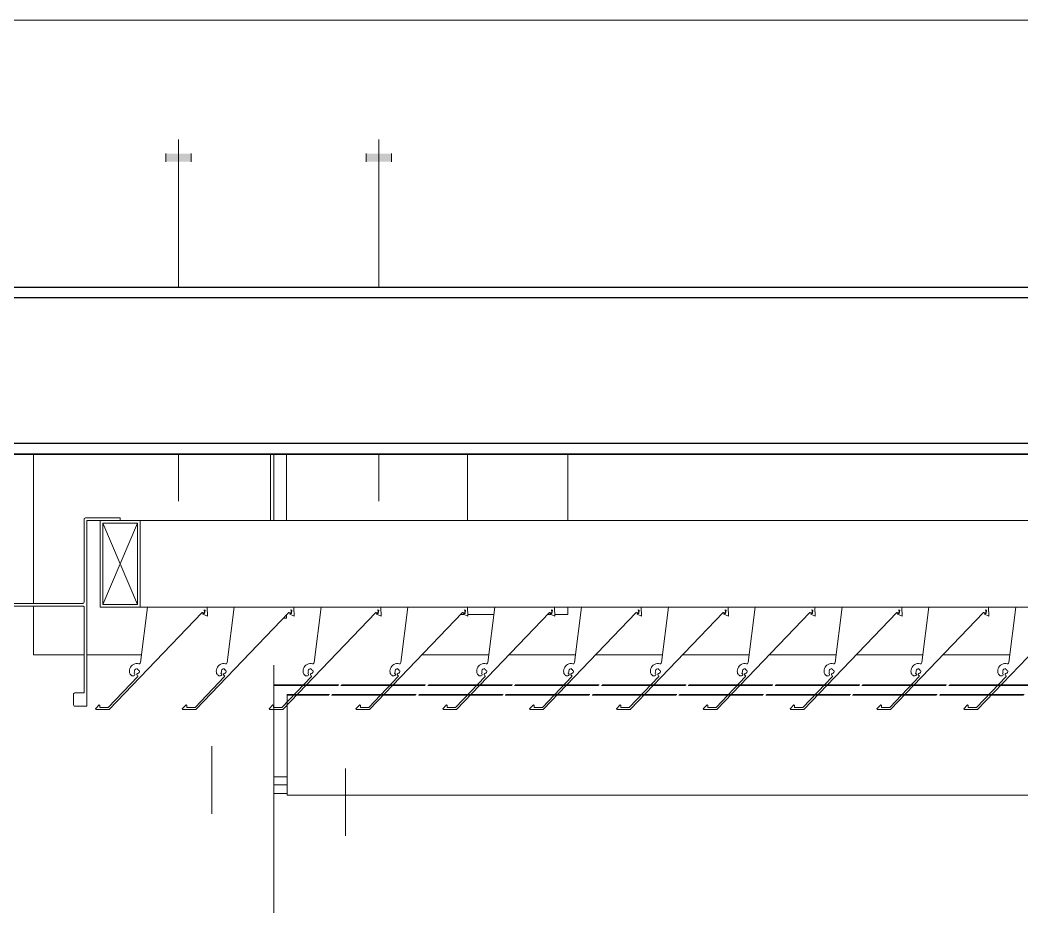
# Model space of a CAD drawing. Header units: millimetres. Extents: x -220592 to 404889, y -217665 to 38245.
# Drawn here: x 28911 to 29661, y -45092 to -44428 of the extents above; entities that cross this region are included whole.
import ezdxf

# ---------------------------------------------------------------- set-up
doc = ezdxf.new("R2010")
doc.units = ezdxf.units.MM
doc.set_wipeout_variables(frame=1)
doc.linetypes.add('XKITLINE00', pattern=[0])
doc.linetypes.add('XKITLINE02', pattern=[4, 2, -2])
for name, color, linetype in [('000 - 0_HIDE_OBJ_FRAMING_DEF_SUB_1', 7, 'Continuous'), ('000 - STRUCTURE_STEEL_FRAMING_SUB_COLOR_1', 7, 'Continuous'), ('000 - STRUCTURE_STEEL_FRAMING_SUB_COLOR_2', 7, 'Continuous'), ('000 - STRUCTURE_STEEL_FRAMING_WIPEOUT_', 7, 'Continuous')]:
    doc.layers.add(name, color=color, linetype=linetype)
doc.layers.add('Bolt', color=7, linetype='Continuous', lineweight=0)
doc.layers.add('Part', color=7, linetype='Continuous', lineweight=0)

# ---------------------------------------------------------------- blocks, each defined once
blk = doc.blocks.new('*A13889')
at = {"layer": 'Part', "color": 7, "linetype": 'XKITLINE00', "lineweight": 0}
for p, q in [((-160.638308, 66.205104), (-160.638308, 67.320805)), ((-160.638308, 67.320805), (-160.152583, 67.320805)), ((-157.388308, 67.320805), (-149.088308, 67.320805)), ((-160.638308, 65.820805), (-160.638308, 66.184805)), ((-160.638308, 65.820805), (-160.258786, 65.820805)), ((-160.238448, 65.820805), (-159.829659, 65.820805)), ((-157.728411, 65.820805), (-157.229659, 65.820805)), ((-157.078411, 65.820805), (-156.579659, 65.820805)), ((-156.428411, 65.820805), (-155.929659, 65.820805)), ((-155.778411, 65.820805), (-155.279659, 65.820805)), ((-155.128411, 65.820805), (-154.629659, 65.820805)), ((-154.478411, 65.820805), (-153.979659, 65.820805)), ((-153.828411, 65.820805), (-153.329659, 65.820805))]:
    blk.add_line(p, q, dxfattribs=at)
blk = doc.blocks.new('*A13900')
at = {"layer": 'Part', "color": 7, "linetype": 'XKITLINE00', "lineweight": 0}
for p, q in [((-153.284201, 66.175699), (-153.337231, 65.761693)), ((-152.838531, 66.175691), (-153.284201, 66.175699)), ((-152.857322, 66.138796), (-152.860226, 66.155812)), ((-152.860226, 66.155812), (-152.853653, 66.153776)), ((-152.856793, 66.128793), (-152.853653, 66.153776)), ((-152.835909, 66.108006), (-152.838531, 66.175691)), ((-153.572111, 65.410777), (-152.875865, 66.135899)), ((-152.875865, 66.135899), (-152.857322, 66.138796)), ((-152.868984, 66.128664), (-152.869396, 66.123541)), ((-152.869396, 66.123541), (-152.835909, 66.108006)), ((-152.856793, 66.128793), (-152.868984, 66.128664)), ((-153.418205, 65.707916), (-153.41899, 65.697703)), ((-153.415582, 65.717817), (-153.418205, 65.707916)), ((-153.411209, 65.727079), (-153.415582, 65.717817)), ((-153.405231, 65.735396), (-153.411209, 65.727079)), ((-153.397844, 65.742492), (-153.405231, 65.735396)), ((-153.389294, 65.748132), (-153.397844, 65.742492)), ((-153.379864, 65.75213), (-153.389294, 65.748132)), ((-153.380851, 65.696214), (-153.380507, 65.702714)), ((-153.380507, 65.702714), (-153.377909, 65.708682)), ((-153.369865, 65.754353), (-153.379864, 65.75213)), ((-153.377909, 65.708682), (-153.373387, 65.713364)), ((-153.373387, 65.713364), (-153.367513, 65.716166)), ((-153.359629, 65.754728), (-153.369865, 65.754353)), ((-153.367513, 65.716166), (-153.361029, 65.716735)), ((-153.361029, 65.716735), (-153.359923, 65.709029)), ((-153.359923, 65.709029), (-153.352863, 65.710199)), ((-153.349495, 65.753242), (-153.359629, 65.754728)), ((-153.352863, 65.710199), (-153.351919, 65.703034)), ((-153.351919, 65.703034), (-153.344528, 65.700712)), ((-153.343972, 65.753481), (-153.349495, 65.753242)), ((-153.344528, 65.700712), (-153.344951, 65.69404)), ((-153.339421, 65.756618), (-153.343972, 65.753481)), ((-153.337231, 65.761693), (-153.339421, 65.756618)), ((-153.357075, 65.656828), (-153.578477, 65.425812)), ((-153.41899, 65.697703), (-153.418892, 65.690904)), ((-153.418892, 65.690904), (-153.418256, 65.685176)), ((-153.418256, 65.685176), (-153.416537, 65.679675)), ((-153.416537, 65.679675), (-153.413797, 65.674605)), ((-153.413797, 65.674605), (-153.410139, 65.670151)), ((-153.410139, 65.670151), (-153.405696, 65.66648)), ((-153.405696, 65.66648), (-153.400633, 65.663726)), ((-153.400633, 65.663726), (-153.395137, 65.661991)), ((-153.395137, 65.661991), (-153.387367, 65.661495)), ((-153.387367, 65.661495), (-153.381893, 65.664135)), ((-153.387334, 65.683455), (-153.382353, 65.685485)), ((-153.381862, 65.680513), (-153.387334, 65.683455)), ((-153.382353, 65.685485), (-153.379946, 65.690296)), ((-153.381893, 65.664135), (-153.378656, 65.669279)), ((-153.378644, 65.675356), (-153.381862, 65.680513)), ((-153.379946, 65.690296), (-153.380851, 65.696214)), ((-153.378656, 65.669279), (-153.378644, 65.675356)), ((-153.364258, 65.676), (-153.364464, 65.670106)), ((-153.364464, 65.670106), (-153.36061, 65.665642)), ((-153.360101, 65.680183), (-153.364258, 65.676)), ((-153.36061, 65.665642), (-153.355983, 65.661987)), ((-153.352527, 65.683297), (-153.360101, 65.680183)), ((-153.355983, 65.661987), (-153.357075, 65.656828)), ((-153.347741, 65.687964), (-153.352527, 65.683297)), ((-153.344951, 65.69404), (-153.347741, 65.687964)), ((-153.644842, 65.44466), (-153.67373, 65.416011)), ((-153.67373, 65.416011), (-153.671262, 65.41133)), ((-153.671262, 65.41133), (-153.572111, 65.410777)), ((-153.639921, 65.443575), (-153.644842, 65.44466)), ((-153.639824, 65.426155), (-153.639921, 65.443575)), ((-153.578477, 65.425812), (-153.639824, 65.426155))]:
    blk.add_line(p, q, dxfattribs=at)
blk = doc.blocks.new('*A13901')
at = {"layer": 'Part', "color": 7, "linetype": 'XKITLINE00', "lineweight": 0}
for p, q in [((-153.934201, 66.175699), (-153.987231, 65.761693)), ((-153.488531, 66.175691), (-153.934201, 66.175699)), ((-153.507322, 66.138796), (-153.510226, 66.155812)), ((-153.510226, 66.155812), (-153.503653, 66.153776)), ((-153.506793, 66.128793), (-153.503653, 66.153776)), ((-153.485909, 66.108006), (-153.488531, 66.175691)), ((-154.222111, 65.410777), (-153.525865, 66.135899)), ((-153.525865, 66.135899), (-153.507322, 66.138796)), ((-153.518984, 66.128664), (-153.519396, 66.123541)), ((-153.519396, 66.123541), (-153.485909, 66.108006)), ((-153.506793, 66.128793), (-153.518984, 66.128664)), ((-154.068205, 65.707916), (-154.06899, 65.697703)), ((-154.065582, 65.717817), (-154.068205, 65.707916)), ((-154.061209, 65.727079), (-154.065582, 65.717817)), ((-154.055231, 65.735396), (-154.061209, 65.727079)), ((-154.047844, 65.742492), (-154.055231, 65.735396)), ((-154.039294, 65.748132), (-154.047844, 65.742492)), ((-154.029864, 65.75213), (-154.039294, 65.748132)), ((-154.030851, 65.696214), (-154.030507, 65.702714)), ((-154.030507, 65.702714), (-154.027909, 65.708682)), ((-154.019865, 65.754353), (-154.029864, 65.75213)), ((-154.027909, 65.708682), (-154.023387, 65.713364)), ((-154.023387, 65.713364), (-154.017513, 65.716166)), ((-154.009629, 65.754728), (-154.019865, 65.754353)), ((-154.017513, 65.716166), (-154.011029, 65.716735)), ((-154.011029, 65.716735), (-154.009923, 65.709029)), ((-154.009923, 65.709029), (-154.002863, 65.710199)), ((-153.999495, 65.753242), (-154.009629, 65.754728)), ((-154.002863, 65.710199), (-154.001919, 65.703034)), ((-154.001919, 65.703034), (-153.994528, 65.700712)), ((-153.993972, 65.753481), (-153.999495, 65.753242)), ((-153.994528, 65.700712), (-153.994951, 65.69404)), ((-153.989421, 65.756618), (-153.993972, 65.753481)), ((-153.987231, 65.761693), (-153.989421, 65.756618)), ((-154.007075, 65.656828), (-154.228477, 65.425812)), ((-154.06899, 65.697703), (-154.068892, 65.690904)), ((-154.068892, 65.690904), (-154.068256, 65.685176)), ((-154.068256, 65.685176), (-154.066537, 65.679675)), ((-154.066537, 65.679675), (-154.063797, 65.674605)), ((-154.063797, 65.674605), (-154.060139, 65.670151)), ((-154.060139, 65.670151), (-154.055696, 65.66648)), ((-154.055696, 65.66648), (-154.050633, 65.663726)), ((-154.050633, 65.663726), (-154.045137, 65.661991)), ((-154.045137, 65.661991), (-154.037367, 65.661495)), ((-154.037367, 65.661495), (-154.031893, 65.664135)), ((-154.037334, 65.683455), (-154.032353, 65.685485)), ((-154.031862, 65.680513), (-154.037334, 65.683455)), ((-154.032353, 65.685485), (-154.029946, 65.690296)), ((-154.031893, 65.664135), (-154.028656, 65.669279)), ((-154.028644, 65.675356), (-154.031862, 65.680513)), ((-154.029946, 65.690296), (-154.030851, 65.696214)), ((-154.028656, 65.669279), (-154.028644, 65.675356)), ((-154.014258, 65.676), (-154.014464, 65.670106)), ((-154.014464, 65.670106), (-154.01061, 65.665642)), ((-154.010101, 65.680183), (-154.014258, 65.676)), ((-154.01061, 65.665642), (-154.005983, 65.661987)), ((-154.002527, 65.683297), (-154.010101, 65.680183)), ((-154.005983, 65.661987), (-154.007075, 65.656828)), ((-153.997741, 65.687964), (-154.002527, 65.683297)), ((-153.994951, 65.69404), (-153.997741, 65.687964)), ((-154.294842, 65.44466), (-154.32373, 65.416011)), ((-154.32373, 65.416011), (-154.321262, 65.41133)), ((-154.321262, 65.41133), (-154.222111, 65.410777)), ((-154.289921, 65.443575), (-154.294842, 65.44466)), ((-154.289824, 65.426155), (-154.289921, 65.443575)), ((-154.228477, 65.425812), (-154.289824, 65.426155))]:
    blk.add_line(p, q, dxfattribs=at)
blk = doc.blocks.new('*A13902')
at = {"layer": 'Part', "color": 7, "linetype": 'XKITLINE00', "lineweight": 0}
for p, q in [((-154.584201, 66.175699), (-154.637231, 65.761693)), ((-154.138531, 66.175691), (-154.584201, 66.175699)), ((-154.157322, 66.138796), (-154.160226, 66.155812)), ((-154.160226, 66.155812), (-154.153653, 66.153776)), ((-154.156793, 66.128793), (-154.153653, 66.153776)), ((-154.135909, 66.108006), (-154.138531, 66.175691)), ((-154.872111, 65.410777), (-154.175865, 66.135899)), ((-154.175865, 66.135899), (-154.157322, 66.138796)), ((-154.168984, 66.128664), (-154.169396, 66.123541)), ((-154.169396, 66.123541), (-154.135909, 66.108006)), ((-154.156793, 66.128793), (-154.168984, 66.128664)), ((-154.718205, 65.707916), (-154.71899, 65.697703)), ((-154.715582, 65.717817), (-154.718205, 65.707916)), ((-154.711209, 65.727079), (-154.715582, 65.717817)), ((-154.705231, 65.735396), (-154.711209, 65.727079)), ((-154.697844, 65.742492), (-154.705231, 65.735396)), ((-154.689294, 65.748132), (-154.697844, 65.742492)), ((-154.679864, 65.75213), (-154.689294, 65.748132)), ((-154.680851, 65.696214), (-154.680507, 65.702714)), ((-154.680507, 65.702714), (-154.677909, 65.708682)), ((-154.669865, 65.754353), (-154.679864, 65.75213)), ((-154.677909, 65.708682), (-154.673387, 65.713364)), ((-154.673387, 65.713364), (-154.667513, 65.716166)), ((-154.659629, 65.754728), (-154.669865, 65.754353)), ((-154.667513, 65.716166), (-154.661029, 65.716735)), ((-154.661029, 65.716735), (-154.659923, 65.709029)), ((-154.659923, 65.709029), (-154.652863, 65.710199)), ((-154.649495, 65.753242), (-154.659629, 65.754728)), ((-154.652863, 65.710199), (-154.651919, 65.703034)), ((-154.651919, 65.703034), (-154.644528, 65.700712)), ((-154.643972, 65.753481), (-154.649495, 65.753242)), ((-154.644528, 65.700712), (-154.644951, 65.69404)), ((-154.639421, 65.756618), (-154.643972, 65.753481)), ((-154.637231, 65.761693), (-154.639421, 65.756618)), ((-154.657075, 65.656828), (-154.878477, 65.425812)), ((-154.71899, 65.697703), (-154.718892, 65.690904)), ((-154.718892, 65.690904), (-154.718256, 65.685176)), ((-154.718256, 65.685176), (-154.716537, 65.679675)), ((-154.716537, 65.679675), (-154.713797, 65.674605)), ((-154.713797, 65.674605), (-154.710139, 65.670151)), ((-154.710139, 65.670151), (-154.705696, 65.66648)), ((-154.705696, 65.66648), (-154.700633, 65.663726)), ((-154.700633, 65.663726), (-154.695137, 65.661991)), ((-154.695137, 65.661991), (-154.687367, 65.661495)), ((-154.687367, 65.661495), (-154.681893, 65.664135)), ((-154.687334, 65.683455), (-154.682353, 65.685485)), ((-154.681862, 65.680513), (-154.687334, 65.683455)), ((-154.682353, 65.685485), (-154.679946, 65.690296)), ((-154.681893, 65.664135), (-154.678656, 65.669279)), ((-154.678644, 65.675356), (-154.681862, 65.680513)), ((-154.679946, 65.690296), (-154.680851, 65.696214)), ((-154.678656, 65.669279), (-154.678644, 65.675356)), ((-154.664258, 65.676), (-154.664464, 65.670106)), ((-154.664464, 65.670106), (-154.66061, 65.665642)), ((-154.660101, 65.680183), (-154.664258, 65.676)), ((-154.66061, 65.665642), (-154.655983, 65.661987)), ((-154.652527, 65.683297), (-154.660101, 65.680183)), ((-154.655983, 65.661987), (-154.657075, 65.656828)), ((-154.647741, 65.687964), (-154.652527, 65.683297)), ((-154.644951, 65.69404), (-154.647741, 65.687964)), ((-154.944842, 65.44466), (-154.97373, 65.416011)), ((-154.97373, 65.416011), (-154.971262, 65.41133)), ((-154.971262, 65.41133), (-154.872111, 65.410777)), ((-154.939921, 65.443575), (-154.944842, 65.44466)), ((-154.939824, 65.426155), (-154.939921, 65.443575)), ((-154.878477, 65.425812), (-154.939824, 65.426155))]:
    blk.add_line(p, q, dxfattribs=at)
blk = doc.blocks.new('*A13903')
at = {"layer": 'Part', "color": 7, "linetype": 'XKITLINE00', "lineweight": 0}
for p, q in [((-155.234201, 66.175699), (-155.287231, 65.761693)), ((-154.788531, 66.175691), (-155.234201, 66.175699)), ((-154.807322, 66.138796), (-154.810226, 66.155812)), ((-154.810226, 66.155812), (-154.803653, 66.153776)), ((-154.806793, 66.128793), (-154.803653, 66.153776)), ((-154.785909, 66.108006), (-154.788531, 66.175691)), ((-155.522111, 65.410777), (-154.825865, 66.135899)), ((-154.825865, 66.135899), (-154.807322, 66.138796)), ((-154.818984, 66.128664), (-154.819396, 66.123541)), ((-154.819396, 66.123541), (-154.785909, 66.108006)), ((-154.806793, 66.128793), (-154.818984, 66.128664)), ((-155.368205, 65.707916), (-155.36899, 65.697703)), ((-155.365582, 65.717817), (-155.368205, 65.707916)), ((-155.361209, 65.727079), (-155.365582, 65.717817)), ((-155.355231, 65.735396), (-155.361209, 65.727079)), ((-155.347844, 65.742492), (-155.355231, 65.735396)), ((-155.339294, 65.748132), (-155.347844, 65.742492)), ((-155.329864, 65.75213), (-155.339294, 65.748132)), ((-155.330851, 65.696214), (-155.330507, 65.702714)), ((-155.330507, 65.702714), (-155.327909, 65.708682)), ((-155.319865, 65.754353), (-155.329864, 65.75213)), ((-155.327909, 65.708682), (-155.323387, 65.713364)), ((-155.323387, 65.713364), (-155.317513, 65.716166)), ((-155.309629, 65.754728), (-155.319865, 65.754353)), ((-155.317513, 65.716166), (-155.311029, 65.716735)), ((-155.311029, 65.716735), (-155.309923, 65.709029)), ((-155.309923, 65.709029), (-155.302863, 65.710199)), ((-155.299495, 65.753242), (-155.309629, 65.754728)), ((-155.302863, 65.710199), (-155.301919, 65.703034)), ((-155.301919, 65.703034), (-155.294528, 65.700712)), ((-155.293972, 65.753481), (-155.299495, 65.753242)), ((-155.294528, 65.700712), (-155.294951, 65.69404)), ((-155.289421, 65.756618), (-155.293972, 65.753481)), ((-155.287231, 65.761693), (-155.289421, 65.756618)), ((-155.307075, 65.656828), (-155.528477, 65.425812)), ((-155.36899, 65.697703), (-155.368892, 65.690904)), ((-155.368892, 65.690904), (-155.368256, 65.685176)), ((-155.368256, 65.685176), (-155.366537, 65.679675)), ((-155.366537, 65.679675), (-155.363797, 65.674605)), ((-155.363797, 65.674605), (-155.360139, 65.670151)), ((-155.360139, 65.670151), (-155.355696, 65.66648)), ((-155.355696, 65.66648), (-155.350633, 65.663726)), ((-155.350633, 65.663726), (-155.345137, 65.661991)), ((-155.345137, 65.661991), (-155.337367, 65.661495)), ((-155.337367, 65.661495), (-155.331893, 65.664135)), ((-155.337334, 65.683455), (-155.332353, 65.685485)), ((-155.331862, 65.680513), (-155.337334, 65.683455)), ((-155.332353, 65.685485), (-155.329946, 65.690296)), ((-155.331893, 65.664135), (-155.328656, 65.669279)), ((-155.328644, 65.675356), (-155.331862, 65.680513)), ((-155.329946, 65.690296), (-155.330851, 65.696214)), ((-155.328656, 65.669279), (-155.328644, 65.675356)), ((-155.314258, 65.676), (-155.314464, 65.670106)), ((-155.314464, 65.670106), (-155.31061, 65.665642)), ((-155.310101, 65.680183), (-155.314258, 65.676)), ((-155.31061, 65.665642), (-155.305983, 65.661987)), ((-155.302527, 65.683297), (-155.310101, 65.680183)), ((-155.305983, 65.661987), (-155.307075, 65.656828)), ((-155.297741, 65.687964), (-155.302527, 65.683297)), ((-155.294951, 65.69404), (-155.297741, 65.687964)), ((-155.594842, 65.44466), (-155.62373, 65.416011)), ((-155.62373, 65.416011), (-155.621262, 65.41133)), ((-155.621262, 65.41133), (-155.522111, 65.410777)), ((-155.589921, 65.443575), (-155.594842, 65.44466)), ((-155.589824, 65.426155), (-155.589921, 65.443575)), ((-155.528477, 65.425812), (-155.589824, 65.426155))]:
    blk.add_line(p, q, dxfattribs=at)
blk = doc.blocks.new('*A13904')
at = {"layer": 'Part', "color": 7, "linetype": 'XKITLINE00', "lineweight": 0}
for p, q in [((-155.884201, 66.175699), (-155.937231, 65.761693)), ((-155.438531, 66.175691), (-155.884201, 66.175699)), ((-155.457322, 66.138796), (-155.460226, 66.155812)), ((-155.460226, 66.155812), (-155.453653, 66.153776)), ((-155.456793, 66.128793), (-155.453653, 66.153776)), ((-155.435909, 66.108006), (-155.438531, 66.175691)), ((-156.172111, 65.410777), (-155.475865, 66.135899)), ((-155.475865, 66.135899), (-155.457322, 66.138796)), ((-155.468984, 66.128664), (-155.469396, 66.123541)), ((-155.469396, 66.123541), (-155.435909, 66.108006)), ((-155.456793, 66.128793), (-155.468984, 66.128664)), ((-156.018205, 65.707916), (-156.01899, 65.697703)), ((-156.015582, 65.717817), (-156.018205, 65.707916)), ((-156.011209, 65.727079), (-156.015582, 65.717817)), ((-156.005231, 65.735396), (-156.011209, 65.727079)), ((-155.997844, 65.742492), (-156.005231, 65.735396)), ((-155.989294, 65.748132), (-155.997844, 65.742492)), ((-155.979864, 65.75213), (-155.989294, 65.748132)), ((-155.980851, 65.696214), (-155.980507, 65.702714)), ((-155.980507, 65.702714), (-155.977909, 65.708682)), ((-155.969865, 65.754353), (-155.979864, 65.75213)), ((-155.977909, 65.708682), (-155.973387, 65.713364)), ((-155.973387, 65.713364), (-155.967513, 65.716166)), ((-155.959629, 65.754728), (-155.969865, 65.754353)), ((-155.967513, 65.716166), (-155.961029, 65.716735)), ((-155.961029, 65.716735), (-155.959923, 65.709029)), ((-155.959923, 65.709029), (-155.952863, 65.710199)), ((-155.949495, 65.753242), (-155.959629, 65.754728)), ((-155.952863, 65.710199), (-155.951919, 65.703034)), ((-155.951919, 65.703034), (-155.944528, 65.700712)), ((-155.943972, 65.753481), (-155.949495, 65.753242)), ((-155.944528, 65.700712), (-155.944951, 65.69404)), ((-155.939421, 65.756618), (-155.943972, 65.753481)), ((-155.937231, 65.761693), (-155.939421, 65.756618)), ((-155.957075, 65.656828), (-156.178477, 65.425812)), ((-156.01899, 65.697703), (-156.018892, 65.690904)), ((-156.018892, 65.690904), (-156.018256, 65.685176)), ((-156.018256, 65.685176), (-156.016537, 65.679675)), ((-156.016537, 65.679675), (-156.013797, 65.674605)), ((-156.013797, 65.674605), (-156.010139, 65.670151)), ((-156.010139, 65.670151), (-156.005696, 65.66648)), ((-156.005696, 65.66648), (-156.000633, 65.663726)), ((-156.000633, 65.663726), (-155.995137, 65.661991)), ((-155.995137, 65.661991), (-155.987367, 65.661495)), ((-155.987367, 65.661495), (-155.981893, 65.664135)), ((-155.987334, 65.683455), (-155.982353, 65.685485)), ((-155.981862, 65.680513), (-155.987334, 65.683455)), ((-155.982353, 65.685485), (-155.979946, 65.690296)), ((-155.981893, 65.664135), (-155.978656, 65.669279)), ((-155.978644, 65.675356), (-155.981862, 65.680513)), ((-155.979946, 65.690296), (-155.980851, 65.696214)), ((-155.978656, 65.669279), (-155.978644, 65.675356)), ((-155.964258, 65.676), (-155.964464, 65.670106)), ((-155.964464, 65.670106), (-155.96061, 65.665642)), ((-155.960101, 65.680183), (-155.964258, 65.676)), ((-155.96061, 65.665642), (-155.955983, 65.661987)), ((-155.952527, 65.683297), (-155.960101, 65.680183)), ((-155.955983, 65.661987), (-155.957075, 65.656828)), ((-155.947741, 65.687964), (-155.952527, 65.683297)), ((-155.944951, 65.69404), (-155.947741, 65.687964)), ((-156.244842, 65.44466), (-156.27373, 65.416011)), ((-156.27373, 65.416011), (-156.271262, 65.41133)), ((-156.271262, 65.41133), (-156.172111, 65.410777)), ((-156.239921, 65.443575), (-156.244842, 65.44466)), ((-156.239824, 65.426155), (-156.239921, 65.443575)), ((-156.178477, 65.425812), (-156.239824, 65.426155))]:
    blk.add_line(p, q, dxfattribs=at)
blk = doc.blocks.new('*A13905')
at = {"layer": 'Part', "color": 7, "linetype": 'XKITLINE00', "lineweight": 0}
for p, q in [((-156.534201, 66.175699), (-156.587231, 65.761693)), ((-156.088531, 66.175691), (-156.534201, 66.175699)), ((-156.107322, 66.138796), (-156.110226, 66.155812)), ((-156.110226, 66.155812), (-156.103653, 66.153776)), ((-156.106793, 66.128793), (-156.103653, 66.153776)), ((-156.085909, 66.108006), (-156.088531, 66.175691)), ((-156.822111, 65.410777), (-156.125865, 66.135899)), ((-156.125865, 66.135899), (-156.107322, 66.138796)), ((-156.118984, 66.128664), (-156.119396, 66.123541)), ((-156.119396, 66.123541), (-156.085909, 66.108006)), ((-156.106793, 66.128793), (-156.118984, 66.128664)), ((-156.668205, 65.707916), (-156.66899, 65.697703)), ((-156.665582, 65.717817), (-156.668205, 65.707916)), ((-156.661209, 65.727079), (-156.665582, 65.717817)), ((-156.655231, 65.735396), (-156.661209, 65.727079)), ((-156.647844, 65.742492), (-156.655231, 65.735396)), ((-156.639294, 65.748132), (-156.647844, 65.742492)), ((-156.629864, 65.75213), (-156.639294, 65.748132)), ((-156.630851, 65.696214), (-156.630507, 65.702714)), ((-156.630507, 65.702714), (-156.627909, 65.708682)), ((-156.619865, 65.754353), (-156.629864, 65.75213)), ((-156.627909, 65.708682), (-156.623387, 65.713364)), ((-156.623387, 65.713364), (-156.617513, 65.716166)), ((-156.609629, 65.754728), (-156.619865, 65.754353)), ((-156.617513, 65.716166), (-156.611029, 65.716735)), ((-156.611029, 65.716735), (-156.609923, 65.709029)), ((-156.609923, 65.709029), (-156.602863, 65.710199)), ((-156.599495, 65.753242), (-156.609629, 65.754728)), ((-156.602863, 65.710199), (-156.601919, 65.703034)), ((-156.601919, 65.703034), (-156.594528, 65.700712)), ((-156.593972, 65.753481), (-156.599495, 65.753242)), ((-156.594528, 65.700712), (-156.594951, 65.69404)), ((-156.589421, 65.756618), (-156.593972, 65.753481)), ((-156.587231, 65.761693), (-156.589421, 65.756618)), ((-156.607075, 65.656828), (-156.828477, 65.425812)), ((-156.66899, 65.697703), (-156.668892, 65.690904)), ((-156.668892, 65.690904), (-156.668256, 65.685176)), ((-156.668256, 65.685176), (-156.666537, 65.679675)), ((-156.666537, 65.679675), (-156.663797, 65.674605)), ((-156.663797, 65.674605), (-156.660139, 65.670151)), ((-156.660139, 65.670151), (-156.655696, 65.66648)), ((-156.655696, 65.66648), (-156.650633, 65.663726)), ((-156.650633, 65.663726), (-156.645137, 65.661991)), ((-156.645137, 65.661991), (-156.637367, 65.661495)), ((-156.637367, 65.661495), (-156.631893, 65.664135)), ((-156.637334, 65.683455), (-156.632353, 65.685485)), ((-156.631862, 65.680513), (-156.637334, 65.683455)), ((-156.632353, 65.685485), (-156.629946, 65.690296)), ((-156.631893, 65.664135), (-156.628656, 65.669279)), ((-156.628644, 65.675356), (-156.631862, 65.680513)), ((-156.629946, 65.690296), (-156.630851, 65.696214)), ((-156.628656, 65.669279), (-156.628644, 65.675356)), ((-156.614258, 65.676), (-156.614464, 65.670106)), ((-156.614464, 65.670106), (-156.61061, 65.665642)), ((-156.610101, 65.680183), (-156.614258, 65.676)), ((-156.61061, 65.665642), (-156.605983, 65.661987)), ((-156.602527, 65.683297), (-156.610101, 65.680183)), ((-156.605983, 65.661987), (-156.607075, 65.656828)), ((-156.597741, 65.687964), (-156.602527, 65.683297)), ((-156.594951, 65.69404), (-156.597741, 65.687964)), ((-156.894842, 65.44466), (-156.92373, 65.416011)), ((-156.92373, 65.416011), (-156.921262, 65.41133)), ((-156.921262, 65.41133), (-156.822111, 65.410777)), ((-156.889921, 65.443575), (-156.894842, 65.44466)), ((-156.889824, 65.426155), (-156.889921, 65.443575)), ((-156.828477, 65.425812), (-156.889824, 65.426155))]:
    blk.add_line(p, q, dxfattribs=at)
blk = doc.blocks.new('*A13906')
at = {"layer": 'Part', "color": 7, "linetype": 'XKITLINE00', "lineweight": 0}
for p, q in [((-157.184201, 66.175699), (-157.237231, 65.761693)), ((-156.738531, 66.175691), (-157.184201, 66.175699)), ((-156.757322, 66.138796), (-156.760226, 66.155812)), ((-156.760226, 66.155812), (-156.753653, 66.153776)), ((-156.756793, 66.128793), (-156.753653, 66.153776)), ((-156.735909, 66.108006), (-156.738531, 66.175691)), ((-157.472111, 65.410777), (-156.775865, 66.135899)), ((-156.775865, 66.135899), (-156.757322, 66.138796)), ((-156.768984, 66.128664), (-156.769396, 66.123541)), ((-156.769396, 66.123541), (-156.735909, 66.108006)), ((-156.756793, 66.128793), (-156.768984, 66.128664)), ((-157.318205, 65.707916), (-157.31899, 65.697703)), ((-157.315582, 65.717817), (-157.318205, 65.707916)), ((-157.311209, 65.727079), (-157.315582, 65.717817)), ((-157.305231, 65.735396), (-157.311209, 65.727079)), ((-157.297844, 65.742492), (-157.305231, 65.735396)), ((-157.289294, 65.748132), (-157.297844, 65.742492)), ((-157.279864, 65.75213), (-157.289294, 65.748132)), ((-157.280851, 65.696214), (-157.280507, 65.702714)), ((-157.280507, 65.702714), (-157.277909, 65.708682)), ((-157.269865, 65.754353), (-157.279864, 65.75213)), ((-157.277909, 65.708682), (-157.273387, 65.713364)), ((-157.273387, 65.713364), (-157.267513, 65.716166)), ((-157.259629, 65.754728), (-157.269865, 65.754353)), ((-157.267513, 65.716166), (-157.261029, 65.716735)), ((-157.261029, 65.716735), (-157.259923, 65.709029)), ((-157.259923, 65.709029), (-157.252863, 65.710199)), ((-157.249495, 65.753242), (-157.259629, 65.754728)), ((-157.252863, 65.710199), (-157.251919, 65.703034)), ((-157.251919, 65.703034), (-157.244528, 65.700712)), ((-157.243972, 65.753481), (-157.249495, 65.753242)), ((-157.244528, 65.700712), (-157.244951, 65.69404)), ((-157.239421, 65.756618), (-157.243972, 65.753481)), ((-157.237231, 65.761693), (-157.239421, 65.756618)), ((-157.257075, 65.656828), (-157.478477, 65.425812)), ((-157.31899, 65.697703), (-157.318892, 65.690904)), ((-157.318892, 65.690904), (-157.318256, 65.685176)), ((-157.318256, 65.685176), (-157.316537, 65.679675)), ((-157.316537, 65.679675), (-157.313797, 65.674605)), ((-157.313797, 65.674605), (-157.310139, 65.670151)), ((-157.310139, 65.670151), (-157.305696, 65.66648)), ((-157.305696, 65.66648), (-157.300633, 65.663726)), ((-157.300633, 65.663726), (-157.295137, 65.661991)), ((-157.295137, 65.661991), (-157.287367, 65.661495)), ((-157.287367, 65.661495), (-157.281893, 65.664135)), ((-157.287334, 65.683455), (-157.282353, 65.685485)), ((-157.281862, 65.680513), (-157.287334, 65.683455)), ((-157.282353, 65.685485), (-157.279946, 65.690296)), ((-157.281893, 65.664135), (-157.278656, 65.669279)), ((-157.278644, 65.675356), (-157.281862, 65.680513)), ((-157.279946, 65.690296), (-157.280851, 65.696214)), ((-157.278656, 65.669279), (-157.278644, 65.675356)), ((-157.264258, 65.676), (-157.264464, 65.670106)), ((-157.264464, 65.670106), (-157.26061, 65.665642)), ((-157.260101, 65.680183), (-157.264258, 65.676)), ((-157.26061, 65.665642), (-157.255983, 65.661987)), ((-157.252527, 65.683297), (-157.260101, 65.680183)), ((-157.255983, 65.661987), (-157.257075, 65.656828)), ((-157.247741, 65.687964), (-157.252527, 65.683297)), ((-157.244951, 65.69404), (-157.247741, 65.687964)), ((-157.544842, 65.44466), (-157.57373, 65.416011)), ((-157.57373, 65.416011), (-157.571262, 65.41133)), ((-157.571262, 65.41133), (-157.472111, 65.410777)), ((-157.539921, 65.443575), (-157.544842, 65.44466)), ((-157.539824, 65.426155), (-157.539921, 65.443575)), ((-157.478477, 65.425812), (-157.539824, 65.426155))]:
    blk.add_line(p, q, dxfattribs=at)
blk = doc.blocks.new('*A13907')
at = {"layer": 'Part', "color": 7, "linetype": 'XKITLINE00', "lineweight": 0}
for p, q in [((-157.834201, 66.175699), (-157.887231, 65.761693)), ((-157.388531, 66.175691), (-157.834201, 66.175699)), ((-157.407322, 66.138796), (-157.410226, 66.155812)), ((-157.410226, 66.155812), (-157.403653, 66.153776)), ((-157.406793, 66.128793), (-157.403653, 66.153776)), ((-157.385909, 66.108006), (-157.388531, 66.175691)), ((-158.122111, 65.410777), (-157.425865, 66.135899)), ((-157.425865, 66.135899), (-157.407322, 66.138796)), ((-157.418984, 66.128664), (-157.419396, 66.123541)), ((-157.419396, 66.123541), (-157.385909, 66.108006)), ((-157.406793, 66.128793), (-157.418984, 66.128664)), ((-157.968205, 65.707916), (-157.96899, 65.697703)), ((-157.965582, 65.717817), (-157.968205, 65.707916)), ((-157.961209, 65.727079), (-157.965582, 65.717817)), ((-157.955231, 65.735396), (-157.961209, 65.727079)), ((-157.947844, 65.742492), (-157.955231, 65.735396)), ((-157.939294, 65.748132), (-157.947844, 65.742492)), ((-157.929864, 65.75213), (-157.939294, 65.748132)), ((-157.930851, 65.696214), (-157.930507, 65.702714)), ((-157.930507, 65.702714), (-157.927909, 65.708682)), ((-157.919865, 65.754353), (-157.929864, 65.75213)), ((-157.927909, 65.708682), (-157.923387, 65.713364)), ((-157.923387, 65.713364), (-157.917513, 65.716166)), ((-157.909629, 65.754728), (-157.919865, 65.754353)), ((-157.917513, 65.716166), (-157.911029, 65.716735)), ((-157.911029, 65.716735), (-157.909923, 65.709029)), ((-157.909923, 65.709029), (-157.902863, 65.710199)), ((-157.899495, 65.753242), (-157.909629, 65.754728)), ((-157.902863, 65.710199), (-157.901919, 65.703034)), ((-157.901919, 65.703034), (-157.894528, 65.700712)), ((-157.893972, 65.753481), (-157.899495, 65.753242)), ((-157.894528, 65.700712), (-157.894951, 65.69404)), ((-157.889421, 65.756618), (-157.893972, 65.753481)), ((-157.887231, 65.761693), (-157.889421, 65.756618)), ((-157.907075, 65.656828), (-158.128477, 65.425812)), ((-157.96899, 65.697703), (-157.968892, 65.690904)), ((-157.968892, 65.690904), (-157.968256, 65.685176)), ((-157.968256, 65.685176), (-157.966537, 65.679675)), ((-157.966537, 65.679675), (-157.963797, 65.674605)), ((-157.963797, 65.674605), (-157.960139, 65.670151)), ((-157.960139, 65.670151), (-157.955696, 65.66648)), ((-157.955696, 65.66648), (-157.950633, 65.663726)), ((-157.950633, 65.663726), (-157.945137, 65.661991)), ((-157.945137, 65.661991), (-157.937367, 65.661495)), ((-157.937367, 65.661495), (-157.931893, 65.664135)), ((-157.937334, 65.683455), (-157.932353, 65.685485)), ((-157.931862, 65.680513), (-157.937334, 65.683455)), ((-157.932353, 65.685485), (-157.929946, 65.690296)), ((-157.931893, 65.664135), (-157.928656, 65.669279)), ((-157.928644, 65.675356), (-157.931862, 65.680513)), ((-157.929946, 65.690296), (-157.930851, 65.696214)), ((-157.928656, 65.669279), (-157.928644, 65.675356)), ((-157.914258, 65.676), (-157.914464, 65.670106)), ((-157.914464, 65.670106), (-157.91061, 65.665642)), ((-157.910101, 65.680183), (-157.914258, 65.676)), ((-157.91061, 65.665642), (-157.905983, 65.661987)), ((-157.902527, 65.683297), (-157.910101, 65.680183)), ((-157.905983, 65.661987), (-157.907075, 65.656828)), ((-157.897741, 65.687964), (-157.902527, 65.683297)), ((-157.894951, 65.69404), (-157.897741, 65.687964)), ((-158.194842, 65.44466), (-158.22373, 65.416011)), ((-158.22373, 65.416011), (-158.221262, 65.41133)), ((-158.221262, 65.41133), (-158.122111, 65.410777)), ((-158.189921, 65.443575), (-158.194842, 65.44466)), ((-158.189824, 65.426155), (-158.189921, 65.443575)), ((-158.128477, 65.425812), (-158.189824, 65.426155))]:
    blk.add_line(p, q, dxfattribs=at)
blk = doc.blocks.new('*A13908')
at = {"layer": 'Part', "color": 7, "linetype": 'XKITLINE00', "lineweight": 0}
for p, q in [((-158.484201, 66.175699), (-158.537231, 65.761693)), ((-158.038531, 66.175691), (-158.484201, 66.175699)), ((-158.057322, 66.138796), (-158.060226, 66.155812)), ((-158.060226, 66.155812), (-158.053653, 66.153776)), ((-158.056793, 66.128793), (-158.053653, 66.153776)), ((-158.035909, 66.108006), (-158.038531, 66.175691)), ((-158.772111, 65.410777), (-158.075865, 66.135899)), ((-158.075865, 66.135899), (-158.057322, 66.138796)), ((-158.068984, 66.128664), (-158.069396, 66.123541)), ((-158.069396, 66.123541), (-158.035909, 66.108006)), ((-158.056793, 66.128793), (-158.068984, 66.128664)), ((-158.618205, 65.707916), (-158.61899, 65.697703)), ((-158.615582, 65.717817), (-158.618205, 65.707916)), ((-158.611209, 65.727079), (-158.615582, 65.717817)), ((-158.605231, 65.735396), (-158.611209, 65.727079)), ((-158.597844, 65.742492), (-158.605231, 65.735396)), ((-158.589294, 65.748132), (-158.597844, 65.742492)), ((-158.579864, 65.75213), (-158.589294, 65.748132)), ((-158.580851, 65.696214), (-158.580507, 65.702714)), ((-158.580507, 65.702714), (-158.577909, 65.708682)), ((-158.569865, 65.754353), (-158.579864, 65.75213)), ((-158.577909, 65.708682), (-158.573387, 65.713364)), ((-158.573387, 65.713364), (-158.567513, 65.716166)), ((-158.559629, 65.754728), (-158.569865, 65.754353)), ((-158.567513, 65.716166), (-158.561029, 65.716735)), ((-158.561029, 65.716735), (-158.559923, 65.709029)), ((-158.559923, 65.709029), (-158.552863, 65.710199)), ((-158.549495, 65.753242), (-158.559629, 65.754728)), ((-158.552863, 65.710199), (-158.551919, 65.703034)), ((-158.551919, 65.703034), (-158.544528, 65.700712)), ((-158.543972, 65.753481), (-158.549495, 65.753242)), ((-158.544528, 65.700712), (-158.544951, 65.69404)), ((-158.539421, 65.756618), (-158.543972, 65.753481)), ((-158.537231, 65.761693), (-158.539421, 65.756618)), ((-158.557075, 65.656828), (-158.778477, 65.425812)), ((-158.61899, 65.697703), (-158.618892, 65.690904)), ((-158.618892, 65.690904), (-158.618256, 65.685176)), ((-158.618256, 65.685176), (-158.616537, 65.679675)), ((-158.616537, 65.679675), (-158.613797, 65.674605)), ((-158.613797, 65.674605), (-158.610139, 65.670151)), ((-158.610139, 65.670151), (-158.605696, 65.66648)), ((-158.605696, 65.66648), (-158.600633, 65.663726)), ((-158.600633, 65.663726), (-158.595137, 65.661991)), ((-158.595137, 65.661991), (-158.587367, 65.661495)), ((-158.587367, 65.661495), (-158.581893, 65.664135)), ((-158.587334, 65.683455), (-158.582353, 65.685485)), ((-158.581862, 65.680513), (-158.587334, 65.683455)), ((-158.582353, 65.685485), (-158.579946, 65.690296)), ((-158.581893, 65.664135), (-158.578656, 65.669279)), ((-158.578644, 65.675356), (-158.581862, 65.680513)), ((-158.579946, 65.690296), (-158.580851, 65.696214)), ((-158.578656, 65.669279), (-158.578644, 65.675356)), ((-158.564258, 65.676), (-158.564464, 65.670106)), ((-158.564464, 65.670106), (-158.56061, 65.665642)), ((-158.560101, 65.680183), (-158.564258, 65.676)), ((-158.56061, 65.665642), (-158.555983, 65.661987)), ((-158.552527, 65.683297), (-158.560101, 65.680183)), ((-158.555983, 65.661987), (-158.557075, 65.656828)), ((-158.547741, 65.687964), (-158.552527, 65.683297)), ((-158.544951, 65.69404), (-158.547741, 65.687964)), ((-158.844842, 65.44466), (-158.87373, 65.416011)), ((-158.87373, 65.416011), (-158.871262, 65.41133)), ((-158.871262, 65.41133), (-158.772111, 65.410777)), ((-158.839921, 65.443575), (-158.844842, 65.44466)), ((-158.839824, 65.426155), (-158.839921, 65.443575)), ((-158.778477, 65.425812), (-158.839824, 65.426155))]:
    blk.add_line(p, q, dxfattribs=at)
blk = doc.blocks.new('*A13909')
at = {"layer": 'Part', "color": 7, "linetype": 'XKITLINE00', "lineweight": 0}
for p, q in [((-159.134201, 66.175699), (-159.187231, 65.761693)), ((-158.688531, 66.175691), (-159.134201, 66.175699)), ((-158.707322, 66.138796), (-158.710226, 66.155812)), ((-158.710226, 66.155812), (-158.703653, 66.153776)), ((-158.706793, 66.128793), (-158.703653, 66.153776)), ((-158.685909, 66.108006), (-158.688531, 66.175691)), ((-159.422111, 65.410777), (-158.725865, 66.135899)), ((-158.725865, 66.135899), (-158.707322, 66.138796)), ((-158.718984, 66.128664), (-158.719396, 66.123541)), ((-158.719396, 66.123541), (-158.685909, 66.108006)), ((-158.706793, 66.128793), (-158.718984, 66.128664)), ((-159.268205, 65.707916), (-159.26899, 65.697703)), ((-159.265582, 65.717817), (-159.268205, 65.707916)), ((-159.261209, 65.727079), (-159.265582, 65.717817)), ((-159.255231, 65.735396), (-159.261209, 65.727079)), ((-159.247844, 65.742492), (-159.255231, 65.735396)), ((-159.239294, 65.748132), (-159.247844, 65.742492)), ((-159.229864, 65.75213), (-159.239294, 65.748132)), ((-159.230851, 65.696214), (-159.230507, 65.702714)), ((-159.230507, 65.702714), (-159.227909, 65.708682)), ((-159.219865, 65.754353), (-159.229864, 65.75213)), ((-159.227909, 65.708682), (-159.223387, 65.713364)), ((-159.223387, 65.713364), (-159.217513, 65.716166)), ((-159.209629, 65.754728), (-159.219865, 65.754353)), ((-159.217513, 65.716166), (-159.211029, 65.716735)), ((-159.211029, 65.716735), (-159.209923, 65.709029)), ((-159.209923, 65.709029), (-159.202863, 65.710199)), ((-159.199495, 65.753242), (-159.209629, 65.754728)), ((-159.202863, 65.710199), (-159.201919, 65.703034)), ((-159.201919, 65.703034), (-159.194528, 65.700712)), ((-159.193972, 65.753481), (-159.199495, 65.753242)), ((-159.194528, 65.700712), (-159.194951, 65.69404)), ((-159.189421, 65.756618), (-159.193972, 65.753481)), ((-159.187231, 65.761693), (-159.189421, 65.756618)), ((-159.207075, 65.656828), (-159.428477, 65.425812)), ((-159.26899, 65.697703), (-159.268892, 65.690904)), ((-159.268892, 65.690904), (-159.268256, 65.685176)), ((-159.268256, 65.685176), (-159.266537, 65.679675)), ((-159.266537, 65.679675), (-159.263797, 65.674605)), ((-159.263797, 65.674605), (-159.260139, 65.670151)), ((-159.260139, 65.670151), (-159.255696, 65.66648)), ((-159.255696, 65.66648), (-159.250633, 65.663726)), ((-159.250633, 65.663726), (-159.245137, 65.661991)), ((-159.245137, 65.661991), (-159.237367, 65.661495)), ((-159.237367, 65.661495), (-159.231893, 65.664135)), ((-159.237334, 65.683455), (-159.232353, 65.685485)), ((-159.231862, 65.680513), (-159.237334, 65.683455)), ((-159.232353, 65.685485), (-159.229946, 65.690296)), ((-159.231893, 65.664135), (-159.228656, 65.669279)), ((-159.228644, 65.675356), (-159.231862, 65.680513)), ((-159.229946, 65.690296), (-159.230851, 65.696214)), ((-159.228656, 65.669279), (-159.228644, 65.675356)), ((-159.214258, 65.676), (-159.214464, 65.670106)), ((-159.214464, 65.670106), (-159.21061, 65.665642)), ((-159.210101, 65.680183), (-159.214258, 65.676)), ((-159.21061, 65.665642), (-159.205983, 65.661987)), ((-159.202527, 65.683297), (-159.210101, 65.680183)), ((-159.205983, 65.661987), (-159.207075, 65.656828)), ((-159.197741, 65.687964), (-159.202527, 65.683297)), ((-159.194951, 65.69404), (-159.197741, 65.687964)), ((-159.494842, 65.44466), (-159.52373, 65.416011)), ((-159.52373, 65.416011), (-159.521262, 65.41133)), ((-159.521262, 65.41133), (-159.422111, 65.410777)), ((-159.489921, 65.443575), (-159.494842, 65.44466)), ((-159.489824, 65.426155), (-159.489921, 65.443575)), ((-159.428477, 65.425812), (-159.489824, 65.426155))]:
    blk.add_line(p, q, dxfattribs=at)
blk = doc.blocks.new('*A13910')
at = {"layer": 'Part', "color": 7, "linetype": 'XKITLINE00', "lineweight": 0}
for p, q in [((-159.784201, 66.175699), (-159.837231, 65.761693)), ((-159.338531, 66.175691), (-159.784201, 66.175699)), ((-159.357322, 66.138796), (-159.360226, 66.155812)), ((-159.360226, 66.155812), (-159.353653, 66.153776)), ((-159.356793, 66.128793), (-159.353653, 66.153776)), ((-159.335909, 66.108006), (-159.338531, 66.175691)), ((-160.072111, 65.410777), (-159.375865, 66.135899)), ((-159.375865, 66.135899), (-159.357322, 66.138796)), ((-159.368984, 66.128664), (-159.369396, 66.123541)), ((-159.369396, 66.123541), (-159.335909, 66.108006)), ((-159.356793, 66.128793), (-159.368984, 66.128664)), ((-159.918205, 65.707916), (-159.91899, 65.697703)), ((-159.915582, 65.717817), (-159.918205, 65.707916)), ((-159.911209, 65.727079), (-159.915582, 65.717817)), ((-159.905231, 65.735396), (-159.911209, 65.727079)), ((-159.897844, 65.742492), (-159.905231, 65.735396)), ((-159.889294, 65.748132), (-159.897844, 65.742492)), ((-159.879864, 65.75213), (-159.889294, 65.748132)), ((-159.880851, 65.696214), (-159.880507, 65.702714)), ((-159.880507, 65.702714), (-159.877909, 65.708682)), ((-159.869865, 65.754353), (-159.879864, 65.75213)), ((-159.877909, 65.708682), (-159.873387, 65.713364)), ((-159.873387, 65.713364), (-159.867513, 65.716166)), ((-159.859629, 65.754728), (-159.869865, 65.754353)), ((-159.867513, 65.716166), (-159.861029, 65.716735)), ((-159.861029, 65.716735), (-159.859923, 65.709029)), ((-159.859923, 65.709029), (-159.852863, 65.710199)), ((-159.849495, 65.753242), (-159.859629, 65.754728)), ((-159.852863, 65.710199), (-159.851919, 65.703034)), ((-159.851919, 65.703034), (-159.844528, 65.700712)), ((-159.843972, 65.753481), (-159.849495, 65.753242)), ((-159.844528, 65.700712), (-159.844951, 65.69404)), ((-159.839421, 65.756618), (-159.843972, 65.753481)), ((-159.837231, 65.761693), (-159.839421, 65.756618)), ((-159.857075, 65.656828), (-160.078477, 65.425812)), ((-159.91899, 65.697703), (-159.918892, 65.690904)), ((-159.918892, 65.690904), (-159.918256, 65.685176)), ((-159.918256, 65.685176), (-159.916537, 65.679675)), ((-159.916537, 65.679675), (-159.913797, 65.674605)), ((-159.913797, 65.674605), (-159.910139, 65.670151)), ((-159.910139, 65.670151), (-159.905696, 65.66648)), ((-159.905696, 65.66648), (-159.900633, 65.663726)), ((-159.900633, 65.663726), (-159.895137, 65.661991)), ((-159.895137, 65.661991), (-159.887367, 65.661495)), ((-159.887367, 65.661495), (-159.881893, 65.664135)), ((-159.887334, 65.683455), (-159.882353, 65.685485)), ((-159.881862, 65.680513), (-159.887334, 65.683455)), ((-159.882353, 65.685485), (-159.879946, 65.690296)), ((-159.881893, 65.664135), (-159.878656, 65.669279)), ((-159.878644, 65.675356), (-159.881862, 65.680513)), ((-159.879946, 65.690296), (-159.880851, 65.696214)), ((-159.878656, 65.669279), (-159.878644, 65.675356)), ((-159.864258, 65.676), (-159.864464, 65.670106)), ((-159.864464, 65.670106), (-159.86061, 65.665642)), ((-159.860101, 65.680183), (-159.864258, 65.676)), ((-159.86061, 65.665642), (-159.855983, 65.661987)), ((-159.852527, 65.683297), (-159.860101, 65.680183)), ((-159.855983, 65.661987), (-159.857075, 65.656828)), ((-159.847741, 65.687964), (-159.852527, 65.683297)), ((-159.844951, 65.69404), (-159.847741, 65.687964)), ((-160.144842, 65.44466), (-160.17373, 65.416011)), ((-160.17373, 65.416011), (-160.171262, 65.41133)), ((-160.171262, 65.41133), (-160.072111, 65.410777)), ((-160.139921, 65.443575), (-160.144842, 65.44466)), ((-160.139824, 65.426155), (-160.139921, 65.443575)), ((-160.078477, 65.425812), (-160.139824, 65.426155))]:
    blk.add_line(p, q, dxfattribs=at)
blk = doc.blocks.new('*A13911')
at = {"layer": 'Part', "color": 7, "linetype": 'XKITLINE00', "lineweight": 0}
for p, q in [((-159.838405, 66.825501), (-160.138405, 66.825501)), ((-160.138405, 66.825501), (-160.138405, 66.175501)), ((-159.838405, 66.175501), (-159.838405, 66.825501)), ((-160.118405, 66.195501), (-159.858405, 66.805501)), ((-159.858405, 66.195501), (-160.118405, 66.805501)), ((-160.118405, 66.195501), (-160.118405, 66.805501)), ((-160.118405, 66.805501), (-159.858405, 66.805501)), ((-159.858405, 66.805501), (-159.858405, 66.195501)), ((-160.138405, 66.175501), (-159.838405, 66.175501)), ((-159.858405, 66.195501), (-160.118405, 66.195501))]:
    blk.add_line(p, q, dxfattribs=at)
blk = doc.blocks.new('*A13913')
at = {"layer": 'Part', "color": 7, "linetype": 'XKITLINE00', "lineweight": 0}
for p, q in [((-161.2248, 66.84424), (-161.488627, 66.844955)), ((-161.488627, 66.844955), (-161.488624, 66.824955)), ((-161.220312, 66.840558), (-161.2248, 66.84424)), ((-161.218625, 66.835002), (-161.220312, 66.840558)), ((-161.217755, 66.211176), (-161.218625, 66.835002)), ((-160.257865, 66.838997), (-160.258517, 66.21517)), ((-160.254183, 66.843485), (-160.257865, 66.838997)), ((-160.248627, 66.845172), (-160.254183, 66.843485)), ((-159.988627, 66.845217), (-160.248627, 66.845172)), ((-160.238624, 66.825173), (-159.988624, 66.825217)), ((-160.238381, 65.435173), (-160.238624, 66.825173)), ((-159.988624, 66.825217), (-159.988627, 66.845217)), ((-161.488624, 66.824955), (-161.238624, 66.824999)), ((-161.238624, 66.824999), (-161.238381, 65.434999)), ((-161.21851, 66.175002), (-161.216826, 66.180558)), ((-161.218399, 65.535002), (-161.21851, 66.175002)), ((-161.214072, 66.206688), (-161.217755, 66.211176)), ((-161.216826, 66.180558), (-161.212339, 66.184242)), ((-161.208516, 66.205004), (-161.214072, 66.206688)), ((-161.212339, 66.184242), (-160.268512, 66.185168)), ((-161.208516, 66.205004), (-160.268516, 66.205168)), ((-160.264689, 66.20593), (-160.268516, 66.205168)), ((-160.268512, 66.185168), (-160.262956, 66.183484)), ((-160.260202, 66.209614), (-160.264689, 66.20593)), ((-160.262956, 66.183484), (-160.259272, 66.178997)), ((-160.258517, 66.21517), (-160.260202, 66.209614)), ((-160.259272, 66.178997), (-160.258399, 65.53517)), ((-161.144572, 65.534254), (-161.218399, 65.535002)), ((-161.140083, 65.530572), (-161.144572, 65.534254)), ((-161.138397, 65.525016), (-161.140083, 65.530572)), ((-161.139143, 65.441189), (-161.138397, 65.525016)), ((-160.337636, 65.528983), (-160.338383, 65.445156)), ((-160.333954, 65.533471), (-160.337636, 65.528983)), ((-160.328399, 65.535158), (-160.333954, 65.533471)), ((-160.258399, 65.53517), (-160.328399, 65.535158)), ((-161.238381, 65.434999), (-161.148381, 65.435015)), ((-161.148381, 65.435015), (-161.142826, 65.436701)), ((-161.142826, 65.436701), (-161.139143, 65.441189)), ((-160.338383, 65.445156), (-160.336697, 65.439601)), ((-160.336697, 65.439601), (-160.332208, 65.435918)), ((-160.332208, 65.435918), (-160.238381, 65.435173))]:
    blk.add_line(p, q, dxfattribs=at)
blk = doc.blocks.new('*A13920')
at = {"layer": 'Part', "color": 7, "linetype": 'XKITLINE00', "lineweight": 0}
for p, q in [((-160.152583, 67.320789), (-160.152583, 67.570789)), ((-157.452583, 67.320789), (-157.452583, 67.570789)), ((-160.152583, 67.320789), (-157.452583, 67.320789))]:
    blk.add_line(p, q, dxfattribs=at)
blk = doc.blocks.new('*A13921')
at = {"layer": 'Bolt', "color": 7, "linetype": 'XKITLINE02', "lineweight": 0}
for p, q in [((-158.302542, 64.970006), (-158.302542, 64.491463)), ((-158.302542, 64.943838), (-158.302542, 64.465295))]:
    blk.add_line(p, q, dxfattribs=at)
blk = doc.blocks.new('*A13922')
at = {"layer": 'Bolt'}
for points in [[(-159.6476, 69.5108), (-159.6476, 69.5708), (-159.4576, 69.5708), (-159.4576, 69.5108)], [(-159.6476, 69.5108), (-159.6476, 69.5708), (-159.4576, 69.5708), (-159.4576, 69.5108)], [(-158.1476, 69.5108), (-158.1476, 69.5708), (-157.9576, 69.5708), (-157.9576, 69.5108)], [(-158.1476, 69.5108), (-158.1476, 69.5708), (-157.9576, 69.5708), (-157.9576, 69.5108)], [(-159.6476, 67.3208), (-159.6476, 67.5708), (-159.4576, 67.5708), (-159.4576, 67.3208)], [(-159.6476, 67.3208), (-159.6476, 67.5708), (-159.4576, 67.5708), (-159.4576, 67.3208)], [(-158.1476, 67.3208), (-158.1476, 67.5708), (-157.9576, 67.5708), (-157.9576, 67.3208)], [(-158.1476, 67.3208), (-158.1476, 67.5708), (-157.9576, 67.5708), (-157.9576, 67.3208)]]:
    blk.add_hatch(color=7, dxfattribs=at).paths.add_polyline_path(points, flags=17)
at = {"layer": 'Bolt', "color": 7, "linetype": 'XKITLINE00', "lineweight": 0}
for p, q in [((-159.5526, 69.6764), (-159.5526, 66.9708)), ((-159.5526, 69.6764), (-159.5526, 66.9708)), ((-158.0526, 69.6764), (-158.0526, 66.9708)), ((-158.0526, 69.6764), (-158.0526, 66.9708)), ((-159.6476, 69.5708), (-159.6476, 69.5108)), ((-159.6476, 69.5708), (-159.6476, 69.5108)), ((-159.4576, 69.5708), (-159.4576, 69.5108)), ((-159.4576, 69.5708), (-159.4576, 69.5108)), ((-158.1476, 69.5708), (-158.1476, 69.5108)), ((-158.1476, 69.5708), (-158.1476, 69.5108)), ((-157.9576, 69.5708), (-157.9576, 69.5108)), ((-157.9576, 69.5708), (-157.9576, 69.5108)), ((-159.6476, 67.5708), (-159.6476, 67.3208)), ((-159.6476, 67.5708), (-159.6476, 67.3208)), ((-159.4576, 67.5708), (-159.4576, 67.3208)), ((-159.4576, 67.5708), (-159.4576, 67.3208)), ((-158.1476, 67.5708), (-158.1476, 67.3208)), ((-158.1476, 67.5708), (-158.1476, 67.3208)), ((-157.9576, 67.5708), (-157.9576, 67.3208)), ((-157.9576, 67.5708), (-157.9576, 67.3208))]:
    blk.add_line(p, q, dxfattribs=at)
at = {"layer": 'Bolt', "color": 7, "linetype": 'XKITLINE02', "lineweight": 0}
for p, q in [((-159.5526, 69.6764), (-159.5526, 66.9708)), ((-158.0526, 69.6764), (-158.0526, 66.9708)), ((-159.6476, 69.5708), (-159.6476, 69.5108)), ((-159.4576, 69.5708), (-159.4576, 69.5108)), ((-158.1476, 69.5708), (-158.1476, 69.5108)), ((-157.9576, 69.5708), (-157.9576, 69.5108)), ((-159.6476, 67.5708), (-159.6476, 67.3208)), ((-159.4576, 67.5708), (-159.4576, 67.3208)), ((-158.1476, 67.5708), (-158.1476, 67.3208)), ((-157.9576, 67.5708), (-157.9576, 67.3208))]:
    blk.add_line(p, q, dxfattribs=at)
blk = doc.blocks.new('*A13923')
at = {"layer": 'Bolt', "color": 7, "linetype": 'XKITLINE02', "lineweight": 0}
for p, q in [((-159.302555, 64.657042), (-159.302555, 65.135594)), ((-159.302555, 64.631049), (-159.302555, 65.109601))]:
    blk.add_line(p, q, dxfattribs=at)
blk = doc.blocks.new('*A13924')
at = {"layer": 'Part', "color": 7, "linetype": 'XKITLINE00', "lineweight": 0}
for p, q in [((-158.862542, 66.825501), (-158.862542, 67.320789)), ((-158.742542, 66.825501), (-158.742542, 67.320789)), ((-158.765542, 66.094576), (-158.742542, 66.094576)), ((-158.742542, 66.094576), (-158.742542, 66.11853))]:
    blk.add_line(p, q, dxfattribs=at)
blk = doc.blocks.new('*A13927')
at = {"layer": 'Part', "color": 7, "linetype": 'XKITLINE00', "lineweight": 0}
for p, q in [((-159.838405, 66.825501), (-146.638519, 66.825501)), ((-159.838405, 66.175501), (-159.784226, 66.175501)), ((-159.338523, 66.175501), (-159.134226, 66.175501)), ((-158.688523, 66.175501), (-158.484226, 66.175501)), ((-158.038523, 66.175501), (-157.834226, 66.175501)), ((-157.388523, 66.175501), (-157.184226, 66.175501)), ((-156.738523, 66.175501), (-156.534226, 66.175501)), ((-156.088523, 66.175501), (-155.884226, 66.175501)), ((-155.438523, 66.175501), (-155.234226, 66.175501)), ((-154.788523, 66.175501), (-154.584226, 66.175501)), ((-154.138523, 66.175501), (-153.934226, 66.175501)), ((-153.488523, 66.175501), (-153.284226, 66.175501))]:
    blk.add_line(p, q, dxfattribs=at)
blk = doc.blocks.new('*A13930')
at = {"layer": 'Part', "color": 7, "linetype": 'XKITLINE00', "lineweight": 0}
for p, q in [((-157.388308, 67.320805), (-156.638308, 67.320805)), ((-156.638308, 66.825501), (-156.638308, 67.320805)), ((-156.638308, 66.120805), (-156.638308, 66.175501)), ((-157.440358, 66.120805), (-157.413498, 66.120805)), ((-157.386404, 66.120805), (-157.191232, 66.120805)), ((-156.790358, 66.120805), (-156.763498, 66.120805)), ((-156.736404, 66.120805), (-156.638308, 66.120805))]:
    blk.add_line(p, q, dxfattribs=at)
blk = doc.blocks.new('*A13932')
at = {"layer": 'Part', "color": 7, "linetype": 'XKITLINE00', "lineweight": 0}
for p, q in [((-157.388308, 66.825501), (-157.388308, 67.57079)), ((-157.388308, 66.170805), (-157.388308, 66.175501))]:
    blk.add_line(p, q, dxfattribs=at)
blk = doc.blocks.new('*A13531')
at = {"layer": '000 - 0_HIDE_OBJ_FRAMING_DEF_SUB_1', "color": 7, "linetype": 'XKITLINE00', "lineweight": 0}
for p, q in [((-138.563334, 70.570805), (-167.913334, 70.570805)), ((-135.563334, 67.570805), (-170.913334, 67.570805))]:
    blk.add_line(p, q, dxfattribs=at)
blk = doc.blocks.new('*A13888')
at = {"layer": '000 - 0_HIDE_OBJ_FRAMING_DEF_SUB_1', "color": 7, "linetype": 'XKITLINE00', "lineweight": 0}
for p, q in [((-157.802542, 66.825501), (-157.802542, 67.320789)), ((-157.802542, 51.974805), (-157.802542, 65.743599))]:
    blk.add_line(p, q, dxfattribs=at)
blk = doc.blocks.new('*A13928')
at = {"layer": '000 - 0_HIDE_OBJ_FRAMING_DEF_SUB_1', "color": 7, "linetype": 'XKITLINE00', "lineweight": 0}
for p, q in [((-157.802542, 65.595903), (-157.315465, 65.595903)), ((-157.802542, 65.590669), (-157.32048, 65.590669)), ((-157.299382, 65.590669), (-156.67048, 65.590669)), ((-157.294357, 65.595903), (-156.665465, 65.595903)), ((-156.649382, 65.590669), (-156.02048, 65.590669)), ((-156.644357, 65.595903), (-156.015465, 65.595903)), ((-155.999382, 65.590669), (-155.37048, 65.590669)), ((-155.994357, 65.595903), (-155.365465, 65.595903)), ((-155.349382, 65.590669), (-154.72048, 65.590669)), ((-155.344357, 65.595903), (-154.715465, 65.595903)), ((-154.699382, 65.590669), (-154.07048, 65.590669)), ((-154.694357, 65.595903), (-154.065465, 65.595903)), ((-154.049382, 65.590669), (-153.42048, 65.590669)), ((-154.044357, 65.595903), (-153.415465, 65.595903)), ((-153.399382, 65.590669), (-152.77048, 65.590669)), ((-153.394357, 65.595903), (-152.765465, 65.595903)), ((-152.749382, 65.590669), (-152.12048, 65.590669)), ((-152.744357, 65.595903), (-152.115465, 65.595903)), ((-157.702542, 65.522633), (-157.385686, 65.522633)), ((-157.702542, 65.522633), (-157.702542, 65.517399)), ((-157.702542, 65.517399), (-157.390702, 65.517399)), ((-157.702542, 65.517399), (-157.702542, 64.768427)), ((-157.369735, 65.517399), (-156.740702, 65.517399)), ((-157.364709, 65.522633), (-156.735686, 65.522633)), ((-156.719735, 65.517399), (-156.090702, 65.517399)), ((-156.714709, 65.522633), (-156.085686, 65.522633)), ((-156.069735, 65.517399), (-155.440702, 65.517399)), ((-156.064709, 65.522633), (-155.435686, 65.522633)), ((-155.419735, 65.517399), (-154.790702, 65.517399)), ((-155.414709, 65.522633), (-154.785686, 65.522633)), ((-154.769735, 65.517399), (-154.140702, 65.517399)), ((-154.764709, 65.522633), (-154.135686, 65.522633)), ((-154.119735, 65.517399), (-153.490702, 65.517399)), ((-154.114709, 65.522633), (-153.485686, 65.522633)), ((-153.469735, 65.517399), (-152.840702, 65.517399)), ((-153.464709, 65.522633), (-152.835686, 65.522633)), ((-152.819735, 65.517399), (-152.190702, 65.517399)), ((-152.814709, 65.522633), (-152.185686, 65.522633)), ((-157.802542, 64.906608), (-157.702542, 64.906608)), ((-157.802542, 64.846422), (-157.702542, 64.846422)), ((-157.802542, 64.781511), (-157.702542, 64.781511)), ((-157.702542, 64.768427), (-144.902542, 64.768427))]:
    blk.add_line(p, q, dxfattribs=at)
blk = doc.blocks.new('W-1-PP18-ST_20260402-011103_LOWER_PL')
at = {"layer": '000 - 0_HIDE_OBJ_FRAMING_DEF_SUB_1', "color": 7, "lineweight": 0, "xscale": 100, "yscale": 100, "zscale": 100}
for name in ['*A13531', '*A13888', '*A13928']:
    blk.add_blockref(name, (17759.3349, -35779.0805), dxfattribs=at)
blk = doc.blocks.new('*U17511')
at = {"color": 7}
blk.add_wipeout([(0, 0), (0, 125), (3584, 125), (3584, 0)], dxfattribs=at).dxf.layer = '000 - STRUCTURE_STEEL_FRAMING_WIPEOUT_'
at = {"layer": '000 - STRUCTURE_STEEL_FRAMING_SUB_COLOR_1', "color": 7}
for points in [[(0, 125), (0, 117), (3584, 117), (3584, 125)], [(0, 0), (0, 8), (3584, 8), (3584, 0)]]:
    blk.add_lwpolyline(points, close=True, dxfattribs=at)
at = {"layer": '000 - STRUCTURE_STEEL_FRAMING_SUB_COLOR_2', "color": 7}
blk.add_lwpolyline([(0, 0), (0, 125), (3584, 125), (3584, 0)], close=True, dxfattribs=at)
blk = doc.blocks.new('W-1-PP18-ST_20260402-014810LOPL_MAIN_ST')
at = {"color": 7, "rotation": 180}
blk.add_blockref('*U17511', (4228, -28922), dxfattribs=at)

msp = doc.modelspace()

# ---------------------------------------------------------------- block references
at = {"color": 7, "lineweight": 0, "xscale": 100, "yscale": 100, "zscale": 100}
for name in ['*A13922', '*A13920', '*A13932', '*A13889', '*A13924', '*A13930', '*A13913', '*A13911', '*A13927', '*A13910', '*A13909', '*A13908', '*A13907', '*A13906', '*A13905', '*A13904', '*A13903', '*A13902', '*A13901', '*A13900', '*A13923', '*A13921']:
    msp.add_blockref(name, (44984.4833, -51484.8507), dxfattribs=at)

# ---------------------------------------------------------------- next in the draw order: block references
at = {"layer": 'Defpoints', "color": 7}
msp.add_blockref('W-1-PP18-ST_20260402-011103_LOWER_PL', (27121.4984, -15705.7702), dxfattribs=at)

# ---------------------------------------------------------------- next in the draw order: block references
msp.add_blockref('W-1-PP18-ST_20260402-014810LOPL_MAIN_ST', (27121.4984, -15705.7702), dxfattribs=at)

doc.saveas('drawing.dxf')
